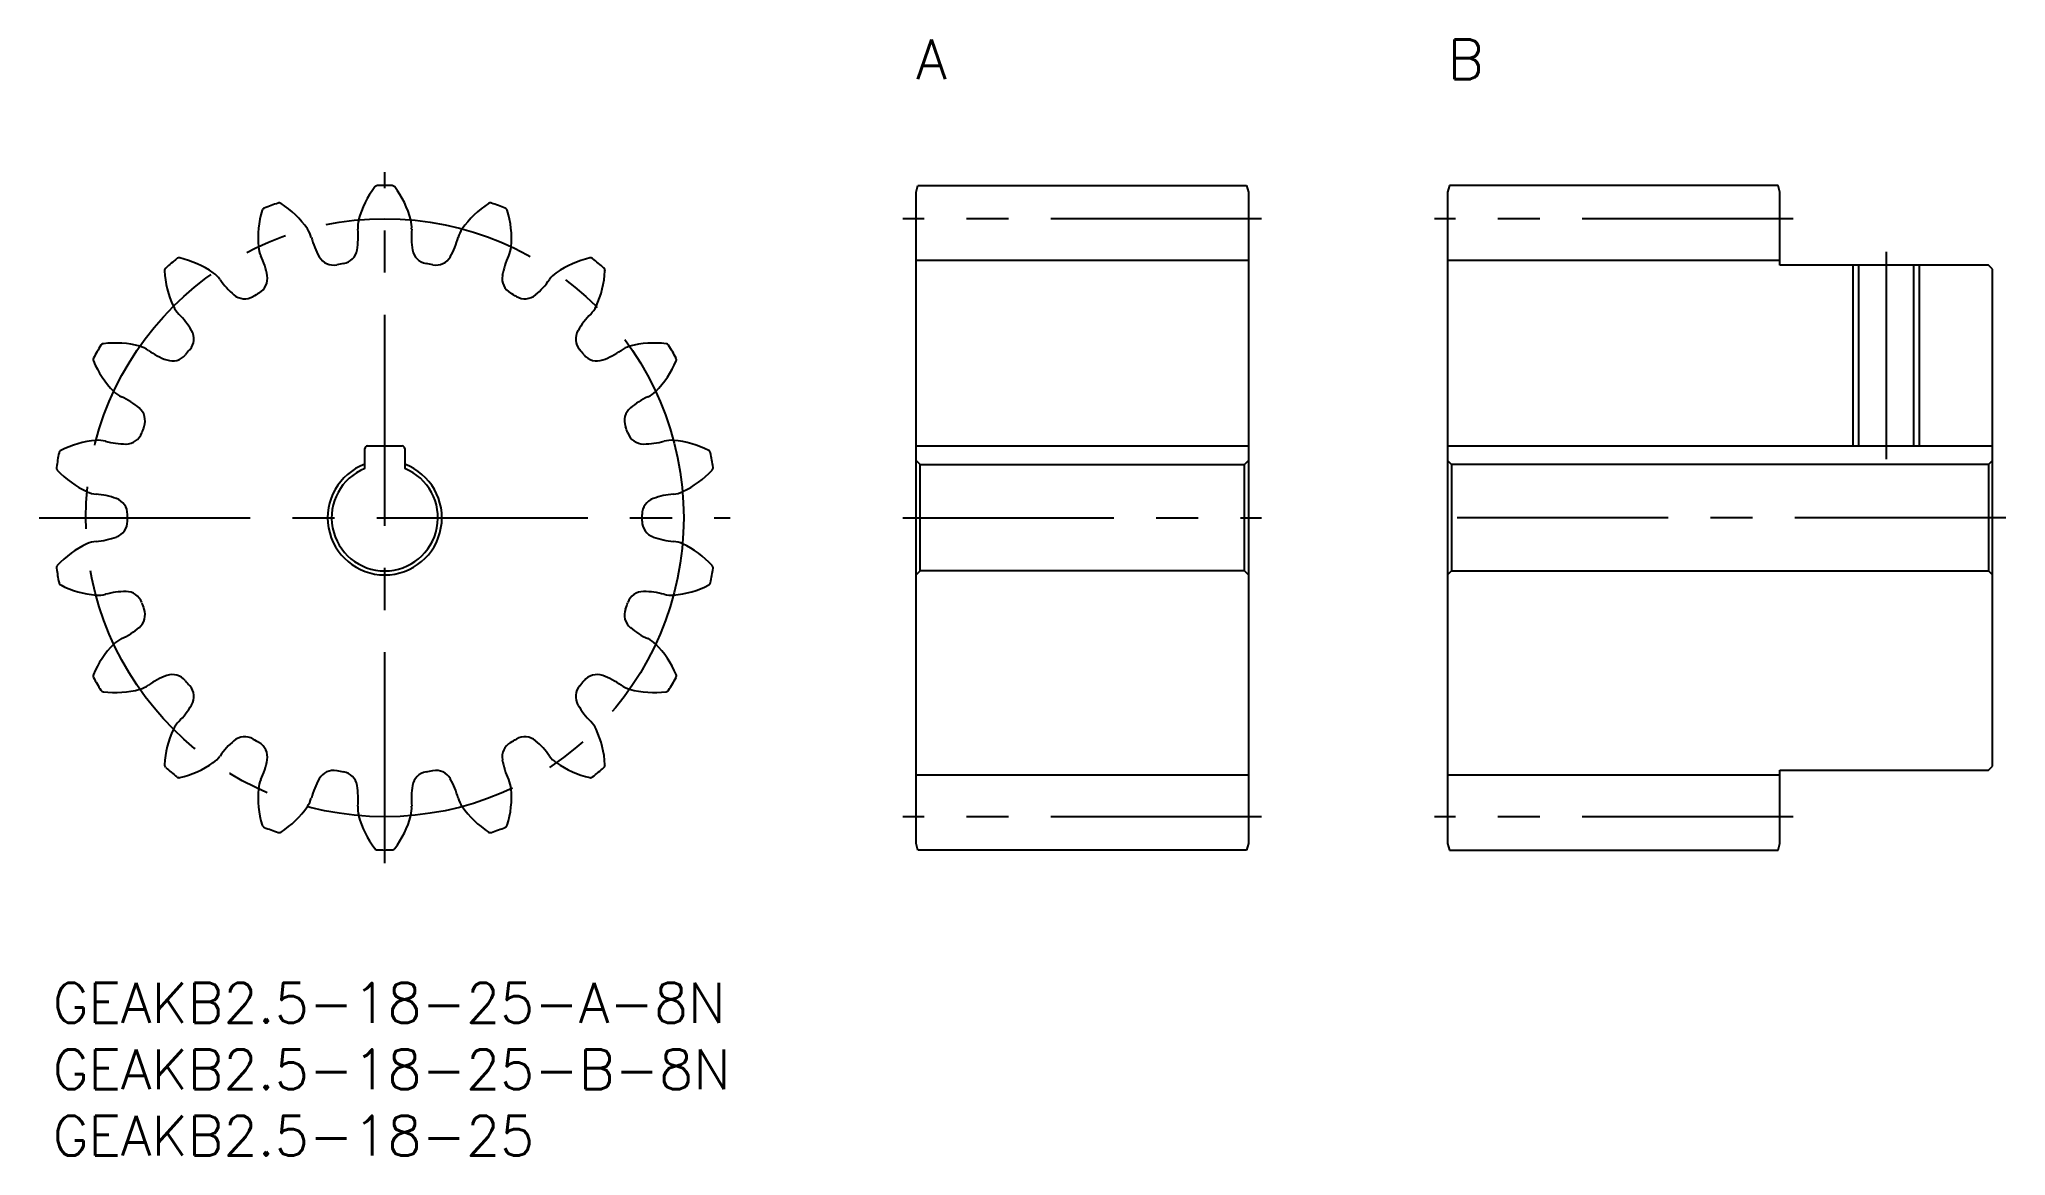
# Model space of a CAD drawing. Extents: x -1 to 147, y -13 to 71.
import ezdxf

# ---------------------------------------------------------------- set-up
doc = ezdxf.new("R2010")
doc.units = 0
doc.header["$LTSCALE"] = 0.5
doc.linetypes.add('CENTER', pattern=[50.8, 31.75, -6.35, 6.35, -6.35])
for name, color, linetype in [('MSM_CENTER', 1, 'CENTER'), ('MSM_CONTINUOUS', 7, 'CONTINUOUS'), ('MSM_NARROW', 5, 'CONTINUOUS'), ('MSM_PART_NUMBER', 7, 'CONTINUOUS')]:
    doc.layers.add(name, color=color, linetype=linetype)
doc.styles.get("Standard").update_dxf_attribs({"font": 'txt.shx', "height": 1, "bigfont": 'bigfont.shx'})

# ---------------------------------------------------------------- blocks, each defined once
blk = doc.blocks.new('*U2')
at = {"layer": 'MSM_PART_NUMBER'}
blk.add_text('GEAKB2.5-18-25-A-8N', height=3, dxfattribs=at).set_placement((0, -3))
blk = doc.blocks.new('*U3')
at = {"layer": 'MSM_PART_NUMBER'}
blk.add_text('GEAKB2.5-18-25-B-8N', height=3, dxfattribs=at).set_placement((0, -8))
blk = doc.blocks.new('*U5')
at = {"layer": 'MSM_PART_NUMBER'}
blk.add_text('GEAKB2.5-18-25', height=3, dxfattribs=at).set_placement((0, -13))
blk = doc.blocks.new('*U6')
at = {"layer": 'MSM_PART_NUMBER'}
blk.add_text('A', height=3, dxfattribs=at).set_placement((65, 68))
blk = doc.blocks.new('*U7')
at = {"layer": 'MSM_PART_NUMBER'}
blk.add_text('B', height=3, dxfattribs=at).set_placement((105, 68))

msp = doc.modelspace()

# ---------------------------------------------------------------- linework, layer by layer
at = {"layer": 'MSM_CENTER'}
for p, q in [((25, 9), (25, 61)), ((91, 57.5), (64, 57.5)), ((131, 57.5), (104, 57.5)), ((138, 55), (138, 39.4)), ((-1, 35), (51, 35)), ((64, 35), (91, 35)), ((147, 35), (104, 35)), ((91, 12.5), (64, 12.5)), ((131, 12.5), (104, 12.5))]:
    msp.add_line(p, q, dxfattribs=at)
msp.add_circle((25, 35), 22.5, dxfattribs=at)
at = {"layer": 'MSM_CONTINUOUS'}
for p, q in [((65, 59.5), (65.13, 60)), ((65, 10.5), (65, 59.5)), ((65.13, 60), (89.87, 60)), ((89.87, 60), (90, 59.5)), ((90, 59.5), (90, 10.5)), ((105.13, 60), (105, 59.5)), ((105, 59.5), (105, 10.5)), ((129.87, 60), (105.13, 60)), ((130, 59.5), (129.87, 60)), ((130, 54), (130, 59.5)), ((90, 54.37), (65, 54.37)), ((130, 54.37), (105, 54.37)), ((145.7, 54), (130, 54)), ((135.93, 54), (135.93, 40.4)), ((140.07, 54), (140.07, 40.4)), ((146, 53.7), (145.7, 54)), ((146, 16.3), (146, 53.7)), ((23.5, 38.71), (23.5, 40.2)), ((23.7, 40.4), (26.3, 40.4)), ((26.5, 40.2), (26.5, 38.71)), ((65, 40.4), (90, 40.4)), ((105, 40.4), (146, 40.4)), ((65.3, 39), (65, 39.3)), ((65.3, 39), (89.7, 39)), ((65.3, 31), (65.3, 39)), ((90, 39.3), (89.7, 39)), ((89.7, 31), (89.7, 39)), ((105, 39.3), (105.3, 39)), ((105.3, 39), (105.3, 31)), ((145.7, 39), (105.3, 39)), ((145.7, 39), (146, 39.3)), ((145.7, 39), (145.7, 31)), ((65, 30.7), (65.3, 31)), ((89.7, 31), (65.3, 31)), ((89.7, 31), (90, 30.7)), ((105.3, 31), (105, 30.7)), ((105.3, 31), (145.7, 31)), ((146, 30.7), (145.7, 31)), ((145.7, 16), (146, 16.3)), ((90, 15.62), (65, 15.62)), ((130, 15.62), (105, 15.62)), ((130, 10.5), (130, 16)), ((130, 16), (145.7, 16)), ((65.13, 10), (65, 10.5)), ((90, 10.5), (89.87, 10)), ((105, 10.5), (105.13, 10)), ((129.87, 10), (130, 10.5)), ((89.87, 10), (65.13, 10)), ((105.13, 10), (129.87, 10))]:
    msp.add_line(p, q, dxfattribs=at)
for centre, radius, start, end in [((29.99, 55.55), 7.2, 142.8924, 165), ((24.45, 59.74), 0.25, 91.2711, 142.8925), ((25, 35), 25, 88.729, 91.271), ((25.55, 59.74), 0.25, 37.1076, 88.729), ((20.01, 55.55), 7.2, 15, 37.1076), ((22.66, 56.02), 7.2, 162.8924, 185), ((16.02, 58.06), 0.25, 111.2711, 162.8925), ((25, 35), 25, 108.729, 111.271), ((17.05, 58.44), 0.25, 57.1076, 108.729), ((13.28, 52.6), 7.2, 35, 57.1076), ((36.72, 52.6), 7.2, 122.8924, 145), ((32.95, 58.44), 0.25, 71.2711, 122.8925), ((25, 35), 25, 68.729, 71.271), ((33.98, 58.06), 0.25, 17.1076, 68.729), ((27.34, 56.02), 7.2, 355, 17.1076), ((17.51, 55.57), 2.03, 14.7799, 35), ((17, 56.16), 6, 350.2858, 5.2201), ((25, 56.89), 2.03, 165, 185.2201), ((25, 56.89), 2.03, 354.7799, 15), ((33, 56.16), 6, 174.7799, 189.7142), ((32.49, 55.57), 2.03, 145, 165.2201), ((17.51, 55.57), 2.03, 185, 205.2201), ((25.28, 57.62), 6, 194.7799, 209.7142), ((21.69, 55.36), 1.25, 279.2491, 350.2858), ((28.31, 55.36), 1.25, 189.7142, 260.7509), ((24.72, 57.62), 6, 330.2858, 345.2201), ((32.49, 55.57), 2.03, 334.7799, 355), ((8.67, 53.6), 0.25, 131.271, 182.8925), ((15.62, 53.95), 7.2, 182.8924, 205), ((25, 35), 25, 128.729, 131.271), ((9.52, 54.31), 0.25, 77.1076, 128.729), ((7.96, 47.53), 7.2, 55, 77.1076), ((10.93, 51.77), 2.03, 34.7799, 55), ((10.25, 52.15), 6, 10.2858, 25.2201), ((21.15, 55.26), 1.25, 209.7142, 280.7509), ((25, 35), 19.38, 99.2491, 100.7509), ((25, 35), 19.38, 79.2491, 80.7509), ((28.85, 55.26), 1.25, 259.2491, 330.2858), ((39.75, 52.15), 6, 154.7799, 169.7142), ((39.07, 51.77), 2.03, 125, 145.2201), ((42.04, 47.53), 7.2, 102.8924, 125), ((40.48, 54.31), 0.25, 51.2711, 102.8925), ((25, 35), 25, 48.729, 51.271), ((34.38, 53.95), 7.2, 335, 357.1076), ((41.33, 53.6), 0.25, 357.1076, 48.729), ((17.53, 56.35), 6, 214.7799, 229.7142), ((25, 35), 19.37, 119.2491, 120.7509), ((14.92, 53), 1.25, 299.2491, 10.2858), ((35.08, 53), 1.25, 169.7142, 240.7509), ((25, 35), 19.37, 59.2491, 60.7509), ((32.47, 56.35), 6, 310.2858, 325.2201), ((10.93, 51.77), 2.03, 205, 225.2201), ((5.27, 46.07), 6, 30.2858, 45.2201), ((14.45, 52.73), 1.25, 229.7142, 300.7509), ((35.55, 52.73), 1.25, 239.2491, 310.2858), ((44.73, 46.07), 6, 134.7799, 149.7142), ((39.07, 51.77), 2.03, 314.7799, 335), ((9.38, 48.46), 1.25, 319.2491, 30.2858), ((40.62, 48.46), 1.25, 149.7142, 220.7509), ((25, 35), 25, 148.729, 151.271), ((3.85, 47.85), 0.25, 97.1076, 148.729), ((4.71, 40.95), 7.2, 75, 97.1076), ((6.04, 45.94), 2.03, 54.7799, 75), ((10.67, 52.5), 6, 234.7799, 249.7142), ((25, 35), 19.38, 139.2491, 140.7509), ((25, 35), 19.37, 39.2491, 40.7509), ((39.33, 52.5), 6, 290.2858, 305.2201), ((43.96, 45.94), 2.03, 105, 125.2201), ((45.29, 40.95), 7.2, 82.8924, 105), ((46.15, 47.85), 0.25, 31.271, 82.8925), ((25, 35), 25, 28.729, 31.271), ((3.3, 46.9), 0.25, 151.271, 202.8925), ((9.7, 49.6), 7.2, 202.8924, 225), ((9.03, 48.05), 1.25, 249.7142, 320.7509), ((40.97, 48.05), 1.25, 219.2491, 290.2858), ((40.3, 49.6), 7.2, 315, 337.1076), ((46.7, 46.9), 0.25, 337.1076, 28.729), ((6.04, 45.94), 2.03, 225, 245.2201), ((43.96, 45.94), 2.03, 294.7799, 315), ((2.68, 38.65), 6, 50.2858, 65.2201), ((5.71, 42.31), 1.25, 339.2491, 50.2858), ((44.29, 42.31), 1.25, 129.7142, 200.7509), ((47.32, 38.65), 6, 114.7799, 129.7142), ((25, 35), 19.38, 159.2491, 160.7509), ((25, 35), 19.37, 19.2491, 20.7509), ((0.73, 39.84), 0.25, 117.1076, 168.729), ((3.89, 33.65), 7.2, 95, 117.1076), ((3.44, 38.8), 2.03, 74.7799, 95), ((5.55, 46.55), 6, 254.7799, 269.7142), ((5.53, 41.8), 1.25, 269.7142, 340.7509), ((23.7, 40.2), 0.2, 90, 180), ((26.3, 40.2), 0.2, 0, 90), ((44.47, 41.8), 1.25, 199.2491, 270.2858), ((44.45, 46.55), 6, 270.2858, 285.2201), ((46.56, 38.8), 2.03, 85, 105.2201), ((46.11, 33.65), 7.2, 62.8924, 85), ((49.27, 39.84), 0.25, 11.271, 62.8925), ((25, 35), 25, 168.729, 171.271), ((0.54, 38.76), 0.25, 171.271, 222.8925), ((5.63, 43.49), 7.2, 222.8924, 245), ((25, 35), 4.3, 110.4162, 69.5838), ((25, 35), 4, 112.0243, 67.9757), ((44.37, 43.49), 7.2, 295, 317.1076), ((25, 35), 25, 8.729, 11.271), ((49.46, 38.76), 0.25, 317.1076, 8.729), ((3.44, 38.8), 2.03, 245, 265.2201), ((2.77, 30.8), 6, 70.2858, 85.2201), ((4.38, 35.27), 1.25, 359.2491, 70.2858), ((45.62, 35.27), 1.25, 109.7142, 180.7509), ((47.23, 30.8), 6, 94.7799, 109.7142), ((46.56, 38.8), 2.03, 274.7799, 295), ((4.38, 34.73), 1.25, 289.7142, 0.7509), ((25, 35), 19.38, 179.2491, 180.7509), ((25, 35), 19.38, 359.2491, 0.7509), ((45.62, 34.73), 1.25, 179.2491, 250.2858), ((5.63, 26.51), 7.2, 115, 137.1076), ((3.44, 31.2), 2.03, 94.7799, 115), ((2.77, 39.2), 6, 274.7799, 289.7142), ((47.23, 39.2), 6, 250.2858, 265.2201), ((46.56, 31.2), 2.03, 65, 85.2201), ((44.37, 26.51), 7.2, 42.8924, 65), ((0.54, 31.24), 0.25, 137.1076, 188.729), ((25, 35), 25, 188.729, 191.271), ((25, 35), 25, 348.729, 351.271), ((49.46, 31.24), 0.25, 351.271, 42.8925), ((0.73, 30.16), 0.25, 191.271, 242.8925), ((3.89, 36.35), 7.2, 242.8924, 265), ((46.11, 36.35), 7.2, 275, 297.1076), ((49.27, 30.16), 0.25, 297.1076, 348.729), ((3.44, 31.2), 2.03, 265, 285.2201), ((5.55, 23.45), 6, 90.2858, 105.2201), ((5.53, 28.2), 1.25, 19.2491, 90.2858), ((5.71, 27.69), 1.25, 309.7142, 20.7509), ((25, 35), 19.38, 199.2491, 200.7509), ((44.29, 27.69), 1.25, 159.2491, 230.2858), ((25, 35), 19.38, 339.2491, 340.7509), ((44.47, 28.2), 1.25, 89.7142, 160.7509), ((44.45, 23.45), 6, 74.7799, 89.7142), ((46.56, 31.2), 2.03, 254.7799, 275), ((2.68, 31.35), 6, 294.7799, 309.7142), ((47.32, 31.35), 6, 230.2858, 245.2201), ((9.7, 20.4), 7.2, 135, 157.1076), ((6.04, 24.06), 2.03, 114.7799, 135), ((43.96, 24.06), 2.03, 45, 65.2201), ((40.3, 20.4), 7.2, 22.8924, 45), ((3.3, 23.1), 0.25, 157.1076, 208.729), ((25, 35), 25, 208.729, 211.271), ((6.04, 24.06), 2.03, 285, 305.2201), ((10.67, 17.5), 6, 110.2858, 125.2201), ((9.03, 21.95), 1.25, 39.2491, 110.2858), ((25, 35), 19.38, 219.2491, 220.7509), ((9.38, 21.54), 1.25, 329.7142, 40.7509), ((40.62, 21.54), 1.25, 139.2491, 210.2858), ((25, 35), 19.37, 319.2491, 320.7509), ((40.97, 21.95), 1.25, 69.7142, 140.7509), ((39.33, 17.5), 6, 54.7799, 69.7142), ((43.96, 24.06), 2.03, 234.7799, 255), ((25, 35), 25, 328.729, 331.271), ((46.7, 23.1), 0.25, 331.271, 22.8925), ((3.85, 22.15), 0.25, 211.271, 262.8925), ((4.71, 29.05), 7.2, 262.8924, 285), ((5.27, 23.93), 6, 314.7799, 329.7142), ((44.73, 23.93), 6, 210.2858, 225.2201), ((45.29, 29.05), 7.2, 255, 277.1076), ((46.15, 22.15), 0.25, 277.1076, 328.729), ((10.93, 18.23), 2.03, 134.7799, 155), ((39.07, 18.23), 2.03, 25, 45.2201), ((15.62, 16.05), 7.2, 155, 177.1076), ((17.53, 13.65), 6, 130.2858, 145.2201), ((14.45, 17.27), 1.25, 59.2491, 130.2858), ((25, 35), 19.38, 239.2491, 240.7509), ((14.92, 17), 1.25, 349.7142, 60.7509), ((35.08, 17), 1.25, 119.2491, 190.2858), ((25, 35), 19.38, 299.2491, 300.7509), ((35.55, 17.27), 1.25, 49.7142, 120.7509), ((32.47, 13.65), 6, 34.7799, 49.7142), ((34.38, 16.05), 7.2, 2.8924, 25), ((8.67, 16.4), 0.25, 177.1076, 228.729), ((7.96, 22.47), 7.2, 282.8924, 305), ((10.93, 18.23), 2.03, 305, 325.2201), ((10.25, 17.85), 6, 334.7799, 349.7142), ((39.75, 17.85), 6, 190.2858, 205.2201), ((39.07, 18.23), 2.03, 214.7799, 235), ((42.04, 22.47), 7.2, 235, 257.1076), ((41.33, 16.4), 0.25, 311.271, 2.8925), ((25, 35), 25, 228.729, 231.271), ((9.52, 15.69), 0.25, 231.271, 282.8925), ((17.51, 14.43), 2.03, 154.7799, 175), ((25.28, 12.38), 6, 150.2858, 165.2201), ((21.15, 14.74), 1.25, 79.2491, 150.2858), ((25, 35), 19.37, 259.2491, 260.7509), ((21.69, 14.64), 1.25, 9.7142, 80.7509), ((17, 13.84), 6, 354.7799, 9.7142), ((33, 13.84), 6, 170.2858, 185.2201), ((28.31, 14.64), 1.25, 99.2491, 170.2858), ((25, 35), 19.37, 279.2491, 280.7509), ((28.85, 14.74), 1.25, 29.7142, 100.7509), ((24.72, 12.38), 6, 14.7799, 29.7142), ((32.49, 14.43), 2.03, 5, 25.2201), ((40.48, 15.69), 0.25, 257.1076, 308.729), ((25, 35), 25, 308.729, 311.271), ((22.66, 13.98), 7.2, 175, 197.1076), ((17.51, 14.43), 2.03, 325, 345.2201), ((32.49, 14.43), 2.03, 194.7799, 215), ((27.34, 13.98), 7.2, 342.8924, 5), ((16.02, 11.94), 0.25, 197.1076, 248.729), ((13.28, 17.4), 7.2, 302.8924, 325), ((25, 13.11), 2.03, 174.7799, 195), ((29.99, 14.45), 7.2, 195, 217.1076), ((20.01, 14.45), 7.2, 322.8924, 345), ((25, 13.11), 2.03, 345, 5.2201), ((36.72, 17.4), 7.2, 215, 237.1076), ((33.98, 11.94), 0.25, 291.271, 342.8925), ((25, 35), 25, 248.729, 251.271), ((17.05, 11.56), 0.25, 251.271, 302.8925), ((32.95, 11.56), 0.25, 237.1076, 288.729), ((25, 35), 25, 288.729, 291.271), ((24.45, 10.26), 0.25, 217.1076, 268.729), ((25, 35), 25, 268.729, 271.271), ((25.55, 10.26), 0.25, 271.271, 322.8925)]:
    msp.add_arc(centre, radius, start, end, dxfattribs=at)
at = {"layer": 'MSM_NARROW'}
for p, q in [((135.5, 54), (135.5, 40.4)), ((140.5, 54), (140.5, 40.4))]:
    msp.add_line(p, q, dxfattribs=at)

# ---------------------------------------------------------------- block references
at = {"layer": 'MSM_CONTINUOUS'}
for name in ['*U6', '*U7', '*U2', '*U3', '*U5']:
    msp.add_blockref(name, (0, 0), dxfattribs=at)

doc.saveas('drawing.dxf')
